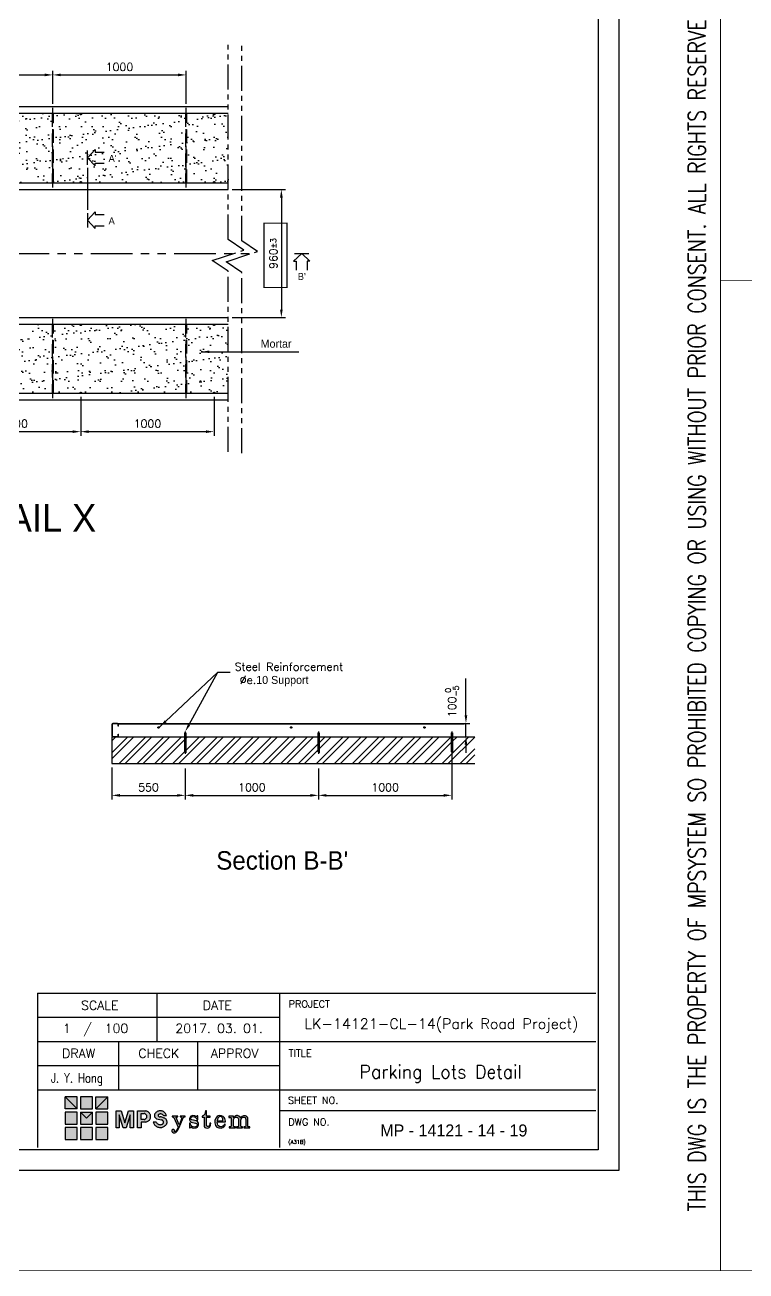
# Model space of a CAD drawing. Header units: millimetres. Extents: x -5 to 1510635, y -6 to 71285.
# Drawn here: x 1182364 to 1193184, y -6 to 18682 of the extents above; entities that cross this region are included whole.
import ezdxf
from ezdxf.enums import TextEntityAlignment as Align

# ---------------------------------------------------------------- set-up
doc = ezdxf.new("R2010")
doc.units = ezdxf.units.MM
doc.header["$LTSCALE"] = 1000
for name, pattern in [('CENTER', [2, 1.25, -0.25, 0.25, -0.25]), ('DASHEDX2', [1.5, 1, -0.5]), ('PHANTOM', [2.5, 1.25, -0.25, 0.25, -0.25, 0.25, -0.25]), ('PHANTOM2', [1.25, 0.625, -0.125, 0.125, -0.125, 0.125, -0.125])]:
    doc.linetypes.add(name, pattern=pattern)
for name, color, linetype in [('1', 1, 'CENTER'), ('2', 42, 'Continuous'), ('3', 3, 'Continuous'), ('4', 4, 'DASHEDX2'), ('EG', 7, 'Continuous'), ('MP-1', 1, 'CENTER'), ('MP-2', 42, 'Continuous'), ('MP-3', 3, 'Continuous'), ('MP-7', 7, 'Continuous'), ('MP-8', 8, 'Continuous'), ('STEELPIPE_D10_-0', 7, 'Continuous'), ('TEXT', 3, 'Continuous')]:
    doc.layers.add(name, color=color, linetype=linetype)
doc.styles.add('GHD', font='OUTLINE', dxfattribs={"bigfont": 'GHD'})
doc.styles.add('GHG1', font='simplex.shx', dxfattribs={"bigfont": 'whgtxt.shx'})
doc.styles.add('GHM1', font='Gem1.shx', dxfattribs={"bigfont": 'Ghm1.shx'})
doc.styles.add('ROMANS', font='ROMANS.shx')
doc.styles.add('울릉도L', font='')
doc.styles.get('울릉도L').set_extended_font_data('HYwulM')
doc.dimstyles.get("Standard").update_dxf_attribs({"dimtxt": 0.18, "dimasz": 0.18, "dimexe": 0.18, "dimexo": 0.0625, "dimgap": 0.09, "dimtad": 0, "dimtih": 1, "dimtoh": 1, "dimdec": 4, "dimzin": 0, "dimdsep": 46, "dimtxsty": 'Standard', "dimcen": 0.09, "dimadec": 0, "dimazin": 0, "dimtfac": 1, "dimtdec": 4, "dimtofl": 0, "dimtmove": 0, "dimatfit": 3, "dimfxl": 1, "dimtolj": 1, "dimtzin": 0, "dimarcsym": 0})

# ---------------------------------------------------------------- blocks, each defined once
blk = doc.blocks.new('MP LOGO')
h = blk.add_hatch(color=20)
h.paths.add_polyline_path([(9, 55), (0, 64), (0, 46), (18, 46)])
h.paths.add_polyline_path([(18, 41), (0, 41), (0, 23), (18, 23)])
h.paths.add_polyline_path([(32, 32), (23, 41), (23, 23), (41, 23), (41, 41)])
h.paths.add_polyline_path([(64, 23), (64, 41), (46, 41), (46, 23)])
h.paths.add_polyline_path([(64, 46), (64, 64), (55, 55), (46, 46)])
h.paths.add_polyline_path([(64, 18), (46, 18), (46, 0), (64, 0)])
h.paths.add_polyline_path([(0, 0), (18, 0), (18, 18), (0, 18)])
h = blk.add_hatch(color=131)
h.paths.add_polyline_path([(18, 64), (0, 64), (9, 55), (18, 46)])
h.paths.add_polyline_path([(41, 64), (23, 64), (23, 46), (41, 46)])
h.paths.add_polyline_path([(64, 64), (46, 64), (46, 46), (55, 55)])
h.paths.add_polyline_path([(41, 41), (23, 41), (32, 32)])
h.paths.add_polyline_path([(41, 18), (23, 18), (23, 0), (41, 0)])
at = {"color": 131}
for points in [[(9, 55), (18, 46), (18, 64), (0, 64)], [(23, 46), (41, 46), (41, 64), (23, 64)], [(55, 55), (46, 46), (46, 64), (64, 64)], [(23, 0), (41, 0), (41, 18), (23, 18)]]:
    blk.add_lwpolyline(points, close=True, dxfattribs=at)
at = {"color": 20}
for points in [[(9, 55), (18, 46), (0, 46), (0, 64)], [(55, 55), (46, 46), (64, 46), (64, 64)], [(0, 23), (18, 23), (18, 41), (0, 41)], [(32, 32), (23, 41), (23, 23), (41, 23), (41, 41)], [(46, 23), (64, 23), (64, 41), (46, 41)], [(0, 0), (18, 0), (18, 18), (0, 18)], [(46, 0), (64, 0), (64, 18), (46, 18)]]:
    blk.add_lwpolyline(points, close=True, dxfattribs=at)
at = {"color": 143}
blk.add_lwpolyline([(23, 41), (41, 41), (32, 32), (32, 32)], close=True, dxfattribs=at)
blk = doc.blocks.new('MP LOGO 02')
at = {"layer": 'MP-2'}
h = blk.add_hatch(color=256, dxfattribs=at)
h.paths.add_polyline_path([(8.38, 4.28), (7.62, 4.28), (7.62, 1.78), (8.09, 1.78), (8.09, 3.69), (8.69, 1.78), (9.16, 1.78), (9.76, 3.69), (9.76, 1.78), (10.23, 1.78), (10.23, 4.28), (9.47, 4.28), (8.92, 2.49)])
h.paths.add_polyline_path([(10.86, 1.78), (11.38, 1.78), (11.38, 2.62), (12, 2.62), (12.11, 2.63), (12.2, 2.65), (12.3, 2.68), (12.39, 2.73), (12.47, 2.78), (12.55, 2.85), (12.62, 2.92), (12.68, 3), (12.73, 3.09), (12.77, 3.18), (12.79, 3.28), (12.81, 3.38), (12.81, 3.48), (12.8, 3.58), (12.78, 3.68), (12.75, 3.77), (12.7, 3.86), (12.65, 3.95), (12.59, 4.02), (12.51, 4.09), (12.43, 4.15), (12.35, 4.2), (12.25, 4.24), (12.16, 4.27), (12.06, 4.28), (10.86, 4.28)])
h.paths.add_polyline_path([(11.38, 3.89), (11.85, 3.89), (11.92, 3.88), (11.99, 3.85), (12.05, 3.82), (12.1, 3.77), (12.15, 3.72), (12.19, 3.66), (12.22, 3.59), (12.23, 3.52), (12.24, 3.45), (12.23, 3.38), (12.22, 3.31), (12.19, 3.24), (12.15, 3.18), (12.1, 3.13), (12.05, 3.09), (11.99, 3.05), (11.92, 3.02), (11.85, 3.01), (11.38, 3.01)], flags=16)
h.paths.add_polyline_path([(14.02, 3.76), (14.1, 3.8), (14.18, 3.82), (14.26, 3.83), (14.34, 3.83), (14.42, 3.81), (14.5, 3.79), (14.57, 3.75), (14.64, 3.7), (14.7, 3.65), (14.75, 3.58), (15.19, 3.58), (15.16, 3.69), (15.11, 3.79), (15.06, 3.88), (14.99, 3.97), (14.91, 4.05), (14.83, 4.12), (14.74, 4.18), (14.64, 4.23), (14.53, 4.27), (14.42, 4.29), (14.31, 4.31), (14.2, 4.31), (14.09, 4.29), (13.99, 4.27), (13.88, 4.23), (13.78, 4.18), (13.69, 4.12), (13.6, 4.05), (13.53, 3.97), (13.48, 3.92), (13.44, 3.85), (13.41, 3.79), (13.39, 3.72), (13.37, 3.64), (13.37, 3.57), (13.39, 3.49), (13.41, 3.42), (13.44, 3.35), (13.48, 3.29), (13.52, 3.23), (13.58, 3.19), (13.64, 3.14), (13.71, 3.11), (14.46, 2.93), (14.55, 2.91), (14.65, 2.84), (14.72, 2.75), (14.75, 2.63), (14.74, 2.52), (14.7, 2.41), (14.62, 2.32), (14.54, 2.28), (14.46, 2.25), (14.37, 2.23), (14.29, 2.22), (14.2, 2.23), (14.11, 2.24), (14.03, 2.27), (13.95, 2.3), (13.88, 2.35), (13.81, 2.41), (13.75, 2.47), (13.7, 2.54), (13.66, 2.62), (13.19, 2.62), (13.23, 2.51), (13.28, 2.4), (13.34, 2.3), (13.41, 2.21), (13.49, 2.12), (13.58, 2.05), (13.68, 1.98), (13.78, 1.92), (13.89, 1.88), (14, 1.85), (14.12, 1.82), (14.24, 1.82), (14.35, 1.82), (14.47, 1.83), (14.58, 1.86), (14.69, 1.9), (14.8, 1.95), (14.9, 2.02), (14.99, 2.09), (15.08, 2.17), (15.15, 2.26), (15.22, 2.36), (15.25, 2.43), (15.27, 2.51), (15.28, 2.59), (15.27, 2.67), (15.26, 2.75), (15.24, 2.83), (15.21, 2.9), (15.17, 2.97), (15.12, 3.04), (15.06, 3.1), (15, 3.14), (14.93, 3.19), (14.85, 3.22), (14.74, 3.27), (14.62, 3.32), (14.5, 3.36), (14.38, 3.38), (14.26, 3.4), (14.18, 3.41), (14.1, 3.42), (14.03, 3.46), (13.95, 3.52), (13.92, 3.59), (13.92, 3.67), (13.97, 3.74)])
h.paths.add_polyline_path([(16.65, 3.29), (16.65, 3.36), (16.7, 3.4), (16.91, 3.4), (16.91, 3.52), (16.03, 3.52), (16.03, 3.4), (16.16, 3.38), (16.3, 3.3), (16.93, 1.85), (16.89, 1.71), (16.73, 1.44), (16.6, 1.28), (16.47, 1.2), (16.35, 1.21), (16.37, 1.41), (16.29, 1.51), (16.13, 1.51), (16.01, 1.42), (16, 1.21), (16.09, 1.09), (16.24, 1.03), (16.44, 1.03), (16.57, 1.08), (16.76, 1.23), (16.94, 1.49), (17.11, 1.82), (17.68, 3.25), (17.79, 3.36), (17.97, 3.4), (17.97, 3.52), (17.23, 3.52), (17.23, 3.4), (17.45, 3.37), (17.5, 3.31), (17.5, 3.25), (17.12, 2.26), (17.06, 2.32)])
h.paths.add_polyline_path([(18.99, 2.94), (18.89, 3.01), (18.85, 3.09), (18.85, 3.24), (18.89, 3.31), (19, 3.41), (19.08, 3.43), (19.38, 3.42), (19.5, 3.36), (19.62, 3.25), (19.78, 2.94), (19.88, 2.94), (19.88, 3.56), (19.78, 3.56), (19.67, 3.43), (19.44, 3.56), (19.1, 3.58), (18.85, 3.5), (18.72, 3.36), (18.64, 3.14), (18.64, 2.97), (18.68, 2.83), (18.73, 2.74), (18.89, 2.62), (19.56, 2.45), (19.67, 2.4), (19.78, 2.28), (19.78, 2.09), (19.71, 1.98), (19.56, 1.9), (19.44, 1.87), (19.21, 1.9), (19.03, 1.98), (18.9, 2.11), (18.81, 2.28), (18.76, 2.47), (18.62, 2.47), (18.62, 1.76), (18.76, 1.76), (18.84, 1.9), (19.1, 1.77), (19.25, 1.73), (19.62, 1.76), (19.82, 1.86), (19.96, 2.04), (20, 2.17), (20, 2.42), (19.95, 2.57), (19.82, 2.7), (19.7, 2.78)])
h.paths.add_polyline_path([(21.18, 3.36), (21.73, 3.36), (21.73, 3.52), (21.18, 3.52), (21.18, 4.28), (21.03, 4.28), (20.99, 4.03), (20.92, 3.79), (20.74, 3.58), (20.52, 3.52), (20.52, 3.36), (20.82, 3.36), (20.82, 2.06), (20.85, 1.96), (20.96, 1.83), (21.09, 1.76), (21.39, 1.73), (21.58, 1.81), (21.71, 1.92), (21.81, 2.13), (21.84, 2.47), (21.71, 2.47), (21.68, 2.21), (21.56, 2), (21.45, 1.95), (21.32, 1.95), (21.2, 2.03), (21.18, 2.09)])
h.paths.add_polyline_path([(24.02, 2.64), (24.02, 2.75), (23.92, 3.15), (23.84, 3.29), (23.71, 3.43), (23.43, 3.57), (23.15, 3.58), (22.95, 3.53), (22.81, 3.46), (22.57, 3.2), (22.44, 2.85), (22.43, 2.49), (22.47, 2.31), (22.55, 2.12), (22.76, 1.88), (23.06, 1.75), (23.41, 1.73), (23.63, 1.81), (23.8, 1.93), (23.92, 2.07), (24.02, 2.27), (23.89, 2.31), (23.77, 2.12), (23.63, 2), (23.53, 1.95), (23.43, 1.92), (23.17, 1.93), (23, 2.03), (22.91, 2.14), (22.84, 2.34), (22.81, 2.64)])
h.paths.add_polyline_path([(22.81, 2.79), (22.85, 3.07), (22.92, 3.25), (23.02, 3.37), (23.16, 3.43), (23.35, 3.43), (23.45, 3.4), (23.53, 3.32), (23.62, 3.12), (23.62, 2.8)], flags=16)
h.paths.add_polyline_path([(25.23, 2.86), (25.26, 3.01), (25.34, 3.2), (25.43, 3.29), (25.57, 3.36), (25.75, 3.36), (25.86, 3.31), (25.94, 3.22), (26, 3.06), (26, 1.98), (25.94, 1.92), (25.68, 1.92), (25.68, 1.78), (26.61, 1.78), (26.61, 1.92), (26.38, 1.92), (26.33, 2), (26.33, 2.89), (26.37, 3.06), (26.43, 3.19), (26.51, 3.27), (26.68, 3.36), (26.86, 3.36), (26.97, 3.3), (27.04, 3.17), (27.08, 3), (27.08, 2.01), (27.02, 1.92), (26.77, 1.92), (26.77, 1.78), (27.7, 1.78), (27.7, 1.92), (27.46, 1.92), (27.41, 1.98), (27.41, 3.06), (27.38, 3.24), (27.22, 3.47), (27.02, 3.57), (26.74, 3.57), (26.47, 3.43), (26.35, 3.3), (26.33, 3.25), (26.29, 3.22), (26.22, 3.36), (26.05, 3.52), (25.86, 3.58), (25.7, 3.58), (25.57, 3.55), (25.42, 3.46), (25.32, 3.37), (25.26, 3.26), (25.23, 3.26), (25.23, 3.52), (24.56, 3.48), (24.56, 3.32), (24.85, 3.32), (24.9, 3.25), (24.9, 2), (24.83, 1.92), (24.57, 1.92), (24.57, 1.78), (24.9, 1.78), (25.52, 1.78), (25.52, 1.92), (25.28, 1.92), (25.23, 2)])
for points in [[(8.09, 1.78), (7.62, 1.78), (7.62, 4.28), (8.38, 4.28), (8.92, 2.49), (9.47, 4.28), (10.23, 4.28), (10.23, 1.78), (9.76, 1.78), (9.76, 3.69), (9.16, 1.78), (8.69, 1.78), (8.09, 3.69), (8.09, 1.78)], [(21.03, 4.28), (20.99, 4.03), (20.92, 3.79), (20.74, 3.58), (20.52, 3.52), (20.52, 3.36), (20.82, 3.36), (20.82, 2.06), (20.85, 1.96), (20.96, 1.83), (21.09, 1.76), (21.39, 1.73), (21.58, 1.81), (21.71, 1.92), (21.81, 2.13), (21.84, 2.47), (21.71, 2.47), (21.68, 2.21), (21.56, 2), (21.45, 1.95), (21.32, 1.95), (21.2, 2.03), (21.18, 2.09), (21.18, 3.36), (21.73, 3.36), (21.73, 3.52), (21.18, 3.52), (21.18, 4.28), (21.03, 4.28)], [(16.03, 3.52), (16.03, 3.4), (16.16, 3.38), (16.3, 3.3), (16.93, 1.85), (16.89, 1.71), (16.73, 1.44), (16.6, 1.28), (16.47, 1.2), (16.35, 1.21), (16.37, 1.41), (16.29, 1.51), (16.13, 1.51), (16.01, 1.42), (16, 1.21), (16.09, 1.09), (16.24, 1.03), (16.44, 1.03), (16.57, 1.08), (16.76, 1.23), (16.94, 1.49), (17.11, 1.82), (17.68, 3.25), (17.79, 3.36), (17.97, 3.4), (17.97, 3.52), (17.23, 3.52), (17.23, 3.4), (17.45, 3.37), (17.5, 3.31), (17.5, 3.25), (17.12, 2.26), (17.06, 2.32), (16.65, 3.29), (16.65, 3.36), (16.7, 3.4), (16.91, 3.4), (16.91, 3.52), (16.03, 3.52)], [(19.1, 3.58), (18.85, 3.5), (18.72, 3.36), (18.64, 3.14), (18.64, 2.97), (18.68, 2.83), (18.73, 2.74), (18.89, 2.62), (19.56, 2.45), (19.67, 2.4), (19.78, 2.28), (19.78, 2.09), (19.71, 1.98), (19.56, 1.9), (19.44, 1.87), (19.21, 1.9), (19.03, 1.98), (18.9, 2.11), (18.81, 2.28), (18.76, 2.47), (18.62, 2.47), (18.62, 1.76), (18.76, 1.76), (18.84, 1.9), (19.1, 1.77), (19.25, 1.73), (19.62, 1.76), (19.82, 1.86), (19.96, 2.04), (20, 2.17), (20, 2.42), (19.95, 2.57), (19.82, 2.7), (19.7, 2.78), (18.99, 2.94), (18.89, 3.01), (18.85, 3.09), (18.85, 3.24), (18.89, 3.31), (19, 3.41), (19.08, 3.43), (19.38, 3.42), (19.5, 3.36), (19.62, 3.25), (19.78, 2.94), (19.88, 2.94), (19.88, 3.56), (19.78, 3.56), (19.69, 3.45), (19.65, 3.45), (19.44, 3.56), (19.1, 3.58)], [(23.15, 3.58), (22.95, 3.53), (22.81, 3.46), (22.57, 3.2), (22.44, 2.85), (22.43, 2.49), (22.47, 2.31), (22.55, 2.12), (22.76, 1.88), (23.06, 1.75), (23.41, 1.73), (23.63, 1.81), (23.8, 1.93), (23.92, 2.07), (24.02, 2.27), (23.89, 2.31), (23.77, 2.12), (23.63, 2), (23.53, 1.95), (23.43, 1.92), (23.17, 1.93), (23, 2.03), (22.91, 2.14), (22.84, 2.34), (22.81, 2.64), (24.02, 2.64), (24.02, 2.75), (23.92, 3.15), (23.84, 3.29), (23.71, 3.43), (23.43, 3.57), (23.15, 3.58)], [(23.16, 3.43), (23.02, 3.37), (22.92, 3.25), (22.85, 3.07), (22.81, 2.79), (23.62, 2.8), (23.62, 3.12), (23.53, 3.32), (23.45, 3.4), (23.35, 3.43), (23.16, 3.43)], [(25.7, 3.58), (25.57, 3.55), (25.42, 3.46), (25.32, 3.37), (25.26, 3.26), (25.23, 3.26), (25.23, 3.52), (24.56, 3.48), (24.56, 3.32), (24.85, 3.32), (24.9, 3.25), (24.9, 2), (24.83, 1.92), (24.57, 1.92), (24.57, 1.78), (24.9, 1.78), (25.52, 1.78), (25.52, 1.92), (25.28, 1.92), (25.23, 2), (25.23, 2.86), (25.26, 3.01), (25.34, 3.2), (25.43, 3.29), (25.57, 3.36), (25.75, 3.36), (25.86, 3.31), (25.94, 3.22), (26, 3.06), (26, 1.98), (25.94, 1.92), (25.68, 1.92), (25.68, 1.78), (26.61, 1.78), (26.61, 1.92), (26.38, 1.92), (26.33, 2), (26.33, 2.89), (26.37, 3.06), (26.43, 3.19), (26.51, 3.27), (26.68, 3.36), (26.86, 3.36), (26.97, 3.3), (27.04, 3.17), (27.08, 3), (27.08, 2.01), (27.02, 1.92), (26.77, 1.92), (26.77, 1.78), (27.7, 1.78), (27.7, 1.92), (27.46, 1.92), (27.41, 1.98), (27.41, 3.06), (27.38, 3.24), (27.22, 3.47), (27.02, 3.57), (26.74, 3.57), (26.47, 3.43), (26.35, 3.3), (26.33, 3.25), (26.29, 3.22), (26.22, 3.36), (26.05, 3.52), (25.86, 3.58), (25.7, 3.58)]]:
    blk.add_lwpolyline(points, close=True, dxfattribs=at)
for points in [[(12, 2.62), (11.38, 2.62), (11.38, 1.78), (10.86, 1.78), (10.86, 4.28), (12.06, 4.28)], [(11.85, 3.01), (11.38, 3.01), (11.38, 3.89), (11.85, 3.89)], [(11.85, 3.01), (11.92, 3.02), (11.99, 3.05), (12.05, 3.09), (12.1, 3.13), (12.15, 3.18), (12.19, 3.24), (12.22, 3.31), (12.23, 3.38), (12.24, 3.45), (12.23, 3.52), (12.22, 3.59), (12.19, 3.66), (12.15, 3.72), (12.1, 3.77), (12.05, 3.82), (11.99, 3.85), (11.92, 3.88), (11.85, 3.89)], [(12, 2.62), (12.11, 2.63), (12.2, 2.65), (12.3, 2.68), (12.39, 2.73), (12.47, 2.78), (12.55, 2.85), (12.62, 2.92), (12.68, 3), (12.73, 3.09), (12.77, 3.18), (12.79, 3.28), (12.81, 3.38), (12.81, 3.48), (12.8, 3.58), (12.78, 3.68), (12.75, 3.77), (12.7, 3.86), (12.65, 3.95), (12.59, 4.02), (12.51, 4.09), (12.43, 4.15), (12.35, 4.2), (12.25, 4.24), (12.16, 4.27), (12.06, 4.28)], [(14.75, 3.58), (15.19, 3.58), (15.16, 3.69), (15.11, 3.79), (15.06, 3.88), (14.99, 3.97), (14.91, 4.05), (14.83, 4.12), (14.74, 4.18), (14.64, 4.23), (14.53, 4.27), (14.42, 4.29), (14.31, 4.31), (14.2, 4.31), (14.09, 4.29), (13.99, 4.27), (13.88, 4.23), (13.78, 4.18), (13.69, 4.12), (13.6, 4.05), (13.53, 3.97), (13.48, 3.92), (13.44, 3.85), (13.41, 3.79), (13.39, 3.72), (13.37, 3.64), (13.37, 3.57), (13.39, 3.49), (13.41, 3.42), (13.44, 3.35), (13.48, 3.29), (13.52, 3.23), (13.58, 3.19), (13.64, 3.14), (13.71, 3.11), (14.46, 2.93)], [(14.02, 3.76), (13.99, 3.75), (13.96, 3.72), (13.93, 3.69), (13.92, 3.65), (13.92, 3.61), (13.93, 3.57), (13.94, 3.53), (13.97, 3.5)], [(14.75, 3.58), (14.7, 3.65), (14.64, 3.7), (14.57, 3.75), (14.5, 3.79), (14.42, 3.81), (14.34, 3.83), (14.26, 3.83), (14.18, 3.82), (14.1, 3.8), (14.02, 3.76)], [(13.66, 2.62), (13.19, 2.62), (13.23, 2.51), (13.28, 2.4), (13.34, 2.3), (13.41, 2.21), (13.49, 2.12), (13.58, 2.05), (13.68, 1.98), (13.78, 1.92), (13.89, 1.88), (14, 1.85), (14.12, 1.82), (14.24, 1.82), (14.35, 1.82), (14.47, 1.83), (14.58, 1.86), (14.69, 1.9), (14.8, 1.95), (14.9, 2.02), (14.99, 2.09), (15.08, 2.17), (15.15, 2.26), (15.22, 2.36), (15.25, 2.43), (15.27, 2.51), (15.28, 2.59), (15.27, 2.67), (15.26, 2.75), (15.24, 2.83), (15.21, 2.9), (15.17, 2.97), (15.12, 3.04), (15.06, 3.1), (15, 3.14), (14.93, 3.19), (14.85, 3.22), (14.74, 3.27), (14.62, 3.32), (14.5, 3.36), (14.38, 3.38), (14.26, 3.4)], [(13.66, 2.62), (13.7, 2.54), (13.75, 2.47), (13.81, 2.41), (13.88, 2.35), (13.95, 2.3), (14.03, 2.27), (14.11, 2.24), (14.2, 2.23), (14.29, 2.22), (14.37, 2.23), (14.46, 2.25), (14.54, 2.28)], [(13.97, 3.5), (14.03, 3.46), (14.1, 3.42), (14.18, 3.41), (14.26, 3.4)], [(14.54, 2.28), (14.59, 2.31), (14.64, 2.34), (14.68, 2.39), (14.71, 2.44), (14.73, 2.49), (14.75, 2.55), (14.75, 2.61), (14.74, 2.66), (14.73, 2.72), (14.7, 2.77), (14.66, 2.82), (14.62, 2.86), (14.57, 2.89), (14.52, 2.92), (14.46, 2.93)]]:
    blk.add_lwpolyline(points, dxfattribs=at)
at = {"color": 40, "xscale": 0.1000000000000227, "yscale": 0.1000000000000227, "zscale": 0.1000000000000227}
blk.add_blockref('MP LOGO', (0, 0), dxfattribs=at)
blk = doc.blocks.new('*D148')
at = {"layer": '2', "color": 1, "lineweight": -2, "transparency": 16777216}
for p, q in [((1186769, 7533), (1186769, 7068)), ((1184769, 7473), (1184769, 7068)), ((1184889, 7128), (1186649, 7128))]:
    blk.add_line(p, q, dxfattribs=at)
at = {"layer": '2', "color": 1, "transparency": 16777216}
for points in [[(1184889, 7148), (1184889, 7108), (1184769, 7128)], [(1186649, 7148), (1186649, 7108), (1186769, 7128)]]:
    blk.add_solid(points, dxfattribs=at)
at = {"layer": 'DEFPOINTS', "color": 0, "transparency": 16777216}
for p in [(1184769, 7533), (1186769, 7593), (1186769, 7128)]:
    blk.add_point(p, dxfattribs=at)
at = {"layer": '2', "color": 7, "transparency": 16777216, "insert": (1185769, 7248), "char_height": 120, "attachment_point": 5, "style": 'ROMANS'}
blk.add_mtext('\\A1;1000', dxfattribs=at)
blk = doc.blocks.new('*D149')
at = {"layer": '2', "color": 1, "lineweight": -2, "transparency": 16777216}
for p, q in [((1183669, 7547), (1183669, 7068)), ((1184769, 7533), (1184769, 7068)), ((1183789, 7128), (1184649, 7128))]:
    blk.add_line(p, q, dxfattribs=at)
at = {"layer": '2', "color": 1, "transparency": 16777216}
for points in [[(1183789, 7148), (1183789, 7108), (1183669, 7128)], [(1184649, 7148), (1184649, 7108), (1184769, 7128)]]:
    blk.add_solid(points, dxfattribs=at)
at = {"layer": 'DEFPOINTS', "color": 0, "transparency": 16777216}
for p in [(1183669, 7607), (1184769, 7593), (1184769, 7128)]:
    blk.add_point(p, dxfattribs=at)
at = {"layer": '2', "color": 7, "transparency": 16777216, "insert": (1184219, 7248), "char_height": 120, "attachment_point": 5, "style": 'ROMANS'}
blk.add_mtext('\\A1;550', dxfattribs=at)
blk = doc.blocks.new('*D150')
at = {"layer": '2', "color": 1, "lineweight": -2, "transparency": 16777216}
for p, q in [((1188981, 8327), (1188981, 8447)), ((1188927, 8207), (1189041, 8207)), ((1188981, 8007), (1188981, 8207)), ((1188927, 8007), (1189041, 8007)), ((1188981, 7887), (1188981, 7767))]:
    blk.add_line(p, q, dxfattribs=at)
at = {"layer": '2', "color": 1, "transparency": 16777216}
for points in [[(1188961, 8327), (1189001, 8327), (1188981, 8207)], [(1188961, 7887), (1189001, 7887), (1188981, 8007)]]:
    blk.add_solid(points, dxfattribs=at)
at = {"layer": 'DEFPOINTS', "color": 0, "transparency": 16777216}
for p in [(1188867, 8207), (1188981, 8207), (1188867, 8007)]:
    blk.add_point(p, dxfattribs=at)
at = {"layer": '2', "color": 7, "transparency": 16777216, "insert": (1188772, 8538), "char_height": 120, "attachment_point": 5, "rotation": 90, "style": 'ROMANS'}
blk.add_mtext('\\A1;100{\\H84.000000;\\S 0^ -5;}', dxfattribs=at)
blk = doc.blocks.new('*D151')
at = {"layer": '2', "color": 1, "lineweight": -2, "transparency": 16777216}
for p, q in [((1188769, 7878), (1188769, 7068)), ((1186769, 7533), (1186769, 7068)), ((1186889, 7128), (1188649, 7128))]:
    blk.add_line(p, q, dxfattribs=at)
at = {"layer": '2', "color": 1, "transparency": 16777216}
for points in [[(1186889, 7148), (1186889, 7108), (1186769, 7128)], [(1188649, 7148), (1188649, 7108), (1188769, 7128)]]:
    blk.add_solid(points, dxfattribs=at)
at = {"layer": 'DEFPOINTS', "color": 0, "transparency": 16777216}
for p in [(1188769, 7938), (1186769, 7593), (1188769, 7128)]:
    blk.add_point(p, dxfattribs=at)
at = {"layer": '2', "color": 7, "transparency": 16777216, "insert": (1187769, 7248), "char_height": 120, "attachment_point": 5, "style": 'ROMANS'}
blk.add_mtext('\\A1;1000', dxfattribs=at)
blk = doc.blocks.new('64654132')
at = {"layer": '1'}
blk.add_line((36681, 19299), (36681, 19199), dxfattribs=at)
blk.add_line((36681, 19299), (36681, 19199), dxfattribs=at)
at = {"layer": '4'}
for p, q in [((36671, 19327), (36671, 19047)), ((36671, 19327), (36691, 19327)), ((36691, 19327), (36691, 19027)), ((36671, 19047), (36691, 19027))]:
    blk.add_line(p, q, dxfattribs=at)
at = {"layer": 'MP-1', "ltscale": 0.5}
blk.add_line((36681, 19345), (36681, 19009), dxfattribs=at)
blk = doc.blocks.new('6461321')
at = {"layer": '3'}
for p, q in [((35581, 30055), (35581, 29887)), ((35586, 30055), (35586, 29887)), ((35665, 30071), (35597, 30071)), ((35665, 30066), (35597, 30066)), ((35677, 30031), (35677, 30055)), ((35681, 30031), (35677, 30031)), ((35677, 29911), (35681, 29911)), ((35677, 29887), (35677, 29911)), ((35681, 30031), (35681, 30055)), ((35681, 29887), (35681, 29911)), ((35597, 29876), (35665, 29876)), ((35597, 29871), (35665, 29871))]:
    blk.add_line(p, q, dxfattribs=at)
for centre, radius, start, end in [((35597, 30055), 16, 90, 180), ((35597, 30055), 11.4, 90, 180), ((35665, 30055), 16, 0, 90), ((35665, 30055), 11.4, 0, 90), ((35597, 29887), 16, 180, 270), ((35597, 29887), 11.4, 180, 270), ((35665, 29887), 16, 270, 0), ((35665, 29887), 11.4, 270, 0)]:
    blk.add_arc(centre, radius, start, end, dxfattribs=at)
blk = doc.blocks.new('*D161')
at = {"layer": '2', "color": 1, "lineweight": -2, "transparency": 16777216}
for p, q in [((1180783, 17496), (1180783, 17992)), ((1182783, 17496), (1182783, 17992)), ((1180903, 17932), (1182663, 17932))]:
    blk.add_line(p, q, dxfattribs=at)
at = {"layer": '2', "color": 1, "transparency": 16777216}
for points in [[(1180903, 17952), (1180903, 17912), (1180783, 17932)], [(1182663, 17952), (1182663, 17912), (1182783, 17932)]]:
    blk.add_solid(points, dxfattribs=at)
at = {"layer": 'DEFPOINTS', "color": 0, "transparency": 16777216}
for p in [(1182783, 17932), (1180783, 17436), (1182783, 17436)]:
    blk.add_point(p, dxfattribs=at)
at = {"layer": '2', "color": 7, "transparency": 16777216, "insert": (1181783, 18052), "char_height": 120, "attachment_point": 5, "style": 'ROMANS'}
blk.add_mtext('\\A1;1000', dxfattribs=at)
blk = doc.blocks.new('*D162')
at = {"layer": '2', "color": 1, "lineweight": -2, "transparency": 16777216}
for p, q in [((1182783, 17496), (1182783, 17992)), ((1184783, 17496), (1184783, 17992)), ((1182903, 17932), (1184663, 17932))]:
    blk.add_line(p, q, dxfattribs=at)
at = {"layer": '2', "color": 1, "transparency": 16777216}
for points in [[(1182903, 17952), (1182903, 17912), (1182783, 17932)], [(1184663, 17952), (1184663, 17912), (1184783, 17932)]]:
    blk.add_solid(points, dxfattribs=at)
at = {"layer": 'DEFPOINTS', "color": 0, "transparency": 16777216}
for p in [(1184783, 17932), (1182783, 17436), (1184783, 17436)]:
    blk.add_point(p, dxfattribs=at)
at = {"layer": '2', "color": 7, "transparency": 16777216, "insert": (1183783, 18052), "char_height": 120, "attachment_point": 5, "style": 'ROMANS'}
blk.add_mtext('\\A1;1000', dxfattribs=at)
blk = doc.blocks.new('*D165')
at = {"layer": '2', "color": 1, "lineweight": -2, "transparency": 16777216}
for p, q in [((1181203, 13103), (1181203, 12522)), ((1183203, 13103), (1183203, 12522)), ((1181323, 12582), (1183083, 12582))]:
    blk.add_line(p, q, dxfattribs=at)
at = {"layer": '2', "color": 1, "transparency": 16777216}
for points in [[(1181323, 12602), (1181323, 12562), (1181203, 12582)], [(1183083, 12602), (1183083, 12562), (1183203, 12582)]]:
    blk.add_solid(points, dxfattribs=at)
at = {"layer": 'DEFPOINTS', "color": 0, "transparency": 16777216}
for p in [(1181203, 13163), (1183203, 13163), (1183203, 12582)]:
    blk.add_point(p, dxfattribs=at)
at = {"layer": '2', "color": 7, "transparency": 16777216, "insert": (1182203, 12702), "char_height": 120, "attachment_point": 5, "style": 'ROMANS'}
blk.add_mtext('\\A1;1000', dxfattribs=at)
blk = doc.blocks.new('*D166')
at = {"layer": '2', "color": 1, "lineweight": -2, "transparency": 16777216}
for p, q in [((1183203, 13103), (1183203, 12522)), ((1185203, 13103), (1185203, 12522)), ((1183323, 12582), (1185083, 12582))]:
    blk.add_line(p, q, dxfattribs=at)
at = {"layer": '2', "color": 1, "transparency": 16777216}
for points in [[(1183323, 12602), (1183323, 12562), (1183203, 12582)], [(1185083, 12602), (1185083, 12562), (1185203, 12582)]]:
    blk.add_solid(points, dxfattribs=at)
at = {"layer": 'DEFPOINTS', "color": 0, "transparency": 16777216}
for p in [(1183203, 13163), (1185203, 13163), (1185203, 12582)]:
    blk.add_point(p, dxfattribs=at)
at = {"layer": '2', "color": 7, "transparency": 16777216, "insert": (1184203, 12702), "char_height": 120, "attachment_point": 5, "style": 'ROMANS'}
blk.add_mtext('\\A1;1000', dxfattribs=at)
blk = doc.blocks.new('*D167')
at = {"layer": '2', "color": 1, "lineweight": -2, "transparency": 16777216}
for p, q in [((1185472, 16213), (1186272, 16213)), ((1186212, 16093), (1186212, 14413)), ((1185472, 14293), (1186272, 14293))]:
    blk.add_line(p, q, dxfattribs=at)
at = {"layer": '2', "color": 1, "transparency": 16777216}
for points in [[(1186192, 16093), (1186232, 16093), (1186212, 16213)], [(1186192, 14413), (1186232, 14413), (1186212, 14293)]]:
    blk.add_solid(points, dxfattribs=at)
at = {"layer": 'DEFPOINTS', "color": 0, "transparency": 16777216}
for p in [(1185412, 16213), (1185412, 14293), (1186212, 14293)]:
    blk.add_point(p, dxfattribs=at)
at = {"layer": '2', "color": 7, "transparency": 16777216, "insert": (1186092, 15253), "char_height": 120, "attachment_point": 5, "rotation": 90, "style": 'ROMANS'}
blk.add_mtext('\\A1;960{\\H84.000000;±3}', dxfattribs=at)

msp = doc.modelspace()

# ---------------------------------------------------------------- hatches: boundary and pattern name
at = {"layer": '3'}
h = msp.add_hatch(dxfattribs=at)
h.set_pattern_fill('ANSI32', color=1, scale=20, style=0)
h.set_pattern_definition([(45, (1146545.85, -10766.22), (-134.70384, 134.70384), []), (45, (1146635.66, -10766.22), (-134.70384, 134.70384), [])])
h.paths.add_polyline_path([(1188758.869, 8006.606), (1186778.869, 8006.606), (1186778.869, 7766.606), (1186758.869, 7786.606), (1186758.869, 8006.606), (1184778.869, 8006.606), (1184778.869, 7766.606), (1184758.869, 7786.606), (1184758.869, 8006.606), (1183668.869, 8006.606), (1183668.869, 7906.606), (1183672.869, 7906.606, 0.414213562), (1183676.869, 7910.606), (1183676.869, 7992.949), (1183677.142, 7992.676, 0.065543463), (1183676.869, 7990.606), (1183676.869, 7906.606), (1183668.869, 7906.606), (1183668.869, 7606.606), (1189112.595, 7606.606), (1189112.595, 8006.606), (1188778.869, 8006.606), (1188778.869, 7766.606), (1188758.869, 7786.606)])
at = {"layer": 'MP-1'}
h = msp.add_hatch(dxfattribs=at)
h.set_pattern_fill('AR-SAND', color=256, scale=5, style=0)
h.set_pattern_definition([(37.5, (1126758.38, -11108.1), (-8.00016, 244.7066), [0, -193.04, 0, -215.9, 0, -206.375]), (7.5, (1126758.38, -11108.1), (224.7616, 358.4126), [0, -104.14, 0, -173.99, 0, -66.675]), (327.5, (1126602.17, -11108.1), (395.4962, 0.7186), [0, -63.5, 0, -228.6, 0, -298.45]), (317.5, (1126602.17, -11108.1), (381.7782, 111.4647), [0, -31.75, 0, -149.86, 0, -171.45])])
h.paths.add_polyline_path([(1185411.693, 17359.472), (1185202.972, 17359.472, -0.414213562), (1185212.972, 17349.472, -1), (1185192.972, 17349.472, -0.414213562), (1185202.972, 17359.472), (1183202.972, 17359.472, -0.414213562), (1183212.972, 17349.472, -1), (1183192.972, 17349.472, -0.414213562), (1183202.972, 17359.472), (1181202.972, 17359.472, -0.414213562), (1181212.972, 17349.472, -1), (1181192.972, 17349.472, -0.414213562), (1181202.972, 17359.472), (1180202.972, 17359.472, -0.414213562), (1180212.972, 17349.472, -1), (1180192.972, 17349.472), (1180192.972, 16429.472, -1), (1180212.972, 16429.472, -1), (1180192.972, 16429.472), (1180192.972, 16369.472), (1180184.334, 16360.834), (1180597.959, 16319.472), (1181202.972, 16319.472, -0.414213562), (1181192.972, 16329.472, -1), (1181212.972, 16329.472, -0.414213562), (1181202.972, 16319.472), (1183202.972, 16319.472, -0.414213562), (1183192.972, 16329.472, -1), (1183212.972, 16329.472, -0.414213562), (1183202.972, 16319.472), (1185202.972, 16319.472, -0.414213562), (1185192.972, 16329.472, -1), (1185212.972, 16329.472, -0.414213562), (1185202.972, 16319.472), (1185411.693, 16319.472)])
h.paths.add_polyline_path([(1185411.693, 14199.472), (1185202.972, 14199.472, -0.414213562), (1185212.972, 14189.472, -1), (1185192.972, 14189.472, -0.414213562), (1185202.972, 14199.472), (1183202.972, 14199.472, -0.414213562), (1183212.972, 14189.472, -1), (1183192.972, 14189.472, -0.414213562), (1183202.972, 14199.472), (1181202.972, 14199.472, -0.414213562), (1181212.972, 14189.472, -1), (1181192.972, 14189.472, -0.414213562), (1181202.972, 14199.472), (1180597.959, 14199.472), (1180184.334, 14158.109), (1180192.972, 14149.472), (1180192.972, 14089.472, -1), (1180212.972, 14089.472, -1), (1180192.972, 14089.472), (1180192.972, 13169.472, -1), (1180212.972, 13169.472, -0.414213562), (1180202.972, 13159.472), (1181202.972, 13159.472, -0.414213562), (1181192.972, 13169.472, -1), (1181212.972, 13169.472, -0.414213562), (1181202.972, 13159.472), (1183202.972, 13159.472, -0.414213562), (1183192.972, 13169.472, -1), (1183212.972, 13169.472, -0.414213562), (1183202.972, 13159.472), (1185202.972, 13159.472, -0.414213562), (1185192.972, 13169.472, -1), (1185212.972, 13169.472, -0.414213562), (1185202.972, 13159.472), (1185411.693, 13159.472)])

# ---------------------------------------------------------------- linework, layer by layer
at = {"layer": '1'}
for p, q in [((1183304.818, 16536.616), (1183304.818, 15906.768)), ((1186768.869, 8038.094), (1186768.869, 7938.094)), ((1186768.869, 8038.094), (1186768.869, 7938.094)), ((1188768.869, 8038.094), (1188768.869, 7938.094)), ((1188768.869, 8038.094), (1188768.869, 7938.094))]:
    msp.add_line(p, q, dxfattribs=at)
at = {"layer": '2'}
for p, q in [((1185411.693, 17452.734), (1180092.972, 17452.734)), ((1185411.693, 17452.734), (1180092.972, 17452.734)), ((1185411.693, 17352.734), (1180192.972, 17352.734)), ((1183304.819, 16689.915), (1183417.186, 16813.487)), ((1183304.819, 16689.915), (1183417.186, 16566.344)), ((1183417.186, 16813.487), (1183417.186, 16772.625)), ((1183417.186, 16772.625), (1183554.065, 16772.625)), ((1183417.186, 16607.206), (1183554.065, 16607.206)), ((1183417.186, 16566.344), (1183417.186, 16607.206)), ((1180592.972, 16312.734), (1185411.693, 16312.734)), ((1180592.972, 16212.734), (1185411.693, 16212.734)), ((1183304.82, 15753.468), (1183417.187, 15877.039)), ((1183304.82, 15753.468), (1183417.187, 15629.897)), ((1183417.187, 15877.039), (1183417.187, 15836.177)), ((1183417.187, 15836.177), (1183554.066, 15836.177)), ((1183417.187, 15670.758), (1183554.066, 15670.758)), ((1183417.187, 15629.897), (1183417.187, 15670.758)), ((1186517.58, 15252.733), (1186394.009, 15140.366)), ((1186394.009, 15140.366), (1186434.87, 15140.366)), ((1186434.87, 15140.366), (1186434.87, 15003.487)), ((1186517.58, 15252.733), (1186641.151, 15140.366)), ((1186641.151, 15140.366), (1186600.289, 15140.366)), ((1186600.289, 15140.366), (1186600.289, 15003.487)), ((1180592.972, 14292.734), (1185411.693, 14292.734)), ((1180592.972, 14192.734), (1185411.693, 14192.734)), ((1185411.693, 13152.734), (1180192.972, 13152.734)), ((1185411.693, 13052.734), (1180092.972, 13052.734)), ((1183752.869, 8206.606), (1188956.684, 8206.606)), ((1183764.096, 8202.006), (1188956.684, 8202.006))]:
    msp.add_line(p, q, dxfattribs=at)
at = {"layer": '2', "color": 1}
msp.add_lwpolyline([(1184828.241, 8189.272), (1185261.013, 8973.003), (1185261.013, 8973.003), (1185436.387, 8973.003)], dxfattribs=at)
msp.add_solid([(1184845.621, 8179.377), (1184768.869, 8084.989), (1184810.86, 8199.168)], dxfattribs=at)
at = {"layer": '3'}
for p, q in [((1183304.818, 16582.606), (1183304.818, 16797.224)), ((1183304.818, 15860.778), (1183304.818, 15646.16)), ((1186410.27, 15252.734), (1186624.888, 15252.734))]:
    msp.add_line(p, q, dxfattribs=at)
at = {"layer": '4', "ltscale": 0.2}
for p, q in [((1182772.972, 17352.734), (1182772.972, 16312.734)), ((1182792.972, 16312.734), (1182792.972, 17352.734)), ((1184772.972, 17352.734), (1184772.972, 16312.734)), ((1184792.972, 16312.734), (1184792.972, 17352.734)), ((1182772.972, 14192.734), (1182772.972, 13152.734)), ((1182792.972, 13152.734), (1182792.972, 14192.734)), ((1184772.972, 14192.734), (1184772.972, 13152.734)), ((1184792.972, 13152.734), (1184792.972, 14192.734))]:
    msp.add_line(p, q, dxfattribs=at)
at = {"layer": '4'}
for p, q in [((1184758.869, 8066.606), (1184778.869, 8066.606)), ((1186758.869, 8066.606), (1186778.869, 8066.606)), ((1186758.869, 8066.606), (1186758.869, 7786.606)), ((1186778.869, 8066.606), (1186778.869, 7766.606)), ((1188758.869, 8066.606), (1188778.869, 8066.606)), ((1188758.869, 8066.606), (1188758.869, 7786.606)), ((1188778.869, 8066.606), (1188778.869, 7766.606)), ((1184778.869, 7766.606), (1184758.869, 7786.606)), ((1186778.869, 7766.606), (1186758.869, 7786.606)), ((1188778.869, 7766.606), (1188758.869, 7786.606))]:
    msp.add_line(p, q, dxfattribs=at)
for centre in [(1183202.972, 17342.734), (1185202.972, 17342.734), (1183202.972, 16322.734), (1185202.972, 16322.734), (1183202.972, 14182.734), (1185202.972, 14182.734), (1183202.972, 13162.734), (1185202.972, 13162.734), (1184368.869, 8146.606), (1186358.869, 8146.606), (1188358.869, 8146.606)]:
    msp.add_circle(centre, 10, dxfattribs=at)
at = {"layer": 'EG', "color": 6, "linetype": 'PHANTOM', "ltscale": 0.3}
for points in [[(1185411.693, 12279.783), (1185411.693, 14989.722), (1185175.443, 15147.222), (1185647.943, 15304.722), (1185411.693, 15462.222), (1185411.693, 18384.499)], [(1185618.706, 12261.183), (1185618.706, 14971.123), (1185382.456, 15128.623), (1185854.956, 15286.123), (1185618.706, 15443.623), (1185618.706, 18365.899)]]:
    msp.add_lwpolyline(points, dxfattribs=at)
at = {"layer": 'MP-1', "ltscale": 0.5}
for p, q in [((1182782.972, 16243.813), (1182782.972, 17436.483)), ((1184782.972, 16243.813), (1184782.972, 17436.483)), ((1182782.972, 13083.813), (1182782.972, 14276.483)), ((1184782.972, 13083.813), (1184782.972, 14276.483)), ((1186768.869, 8084.989), (1186768.869, 7748.45)), ((1188768.869, 8084.989), (1188768.869, 7748.45))]:
    msp.add_line(p, q, dxfattribs=at)
at = {"layer": 'MP-1', "linetype": 'PHANTOM2'}
msp.add_line((1179604.079, 15252.734), (1185806.078, 15252.734), dxfattribs=at)
at = {"layer": 'MP-1', "linetype": 'ByBlock'}
msp.add_line((1188981.442, 8446.606), (1188981.442, 8879.711), dxfattribs=at)
at = {"layer": 'MP-2'}
for p, q in [((1182553.108, 4163.274), (1182553.108, 1846.465)), ((1182553.108, 4163.274), (1190928.535, 4163.274)), ((1184346.063, 4163.274), (1184346.063, 3438.296)), ((1186185.064, 4163.274), (1186185.064, 1846.465)), ((1182553.108, 3800.785), (1186185.064, 3800.785)), ((1182553.108, 3438.296), (1190928.535, 3438.296)), ((1183769.199, 3438.296), (1183769.199, 2713.319)), ((1184954.108, 3438.296), (1184954.108, 2713.319)), ((1182553.108, 3075.808), (1186185.064, 3075.808)), ((1182553.108, 2713.319), (1190928.535, 2713.319)), ((1186185.064, 2402.47), (1190928.535, 2402.47))]:
    msp.add_line(p, q, dxfattribs=at)
for points, const_width in [([(1150800, 0), (1150800, 29700), (1192800, 29700), (1192800, 0)], 11.111), ([(1192800, 0), (1192800, 14850), (1213800, 14850), (1213800, 0)], 12)]:
    msp.add_lwpolyline(points, close=True, dxfattribs=dict(at, const_width=const_width))
at = {"layer": 'MP-7'}
for points in [[(1152325, 28200), (1191275, 28200), (1191275, 1500), (1152325, 1500)], [(1190963.182, 1811.818), (1152636.818, 1811.818), (1152636.818, 27888.182), (1190963.182, 27888.182)]]:
    msp.add_lwpolyline(points, close=True, dxfattribs=at)
at = {"layer": 'MP-8'}
for p, q in [((1183668.869, 8006.606), (1189112.595, 8006.606)), ((1183668.869, 8006.606), (1183668.869, 7606.606)), ((1183668.869, 7606.606), (1189112.595, 7606.606))]:
    msp.add_line(p, q, dxfattribs=at)
at = {"layer": 'MP-8', "color": 1, "linetype": 'ByBlock', "const_width": 17.64}
msp.add_lwpolyline([(1185950.354, 15708.771), (1186295.463, 15708.771), (1186295.463, 14743.777), (1185950.354, 14743.777)], close=True, dxfattribs=at)

# ---------------------------------------------------------------- block references
at = {"layer": 'MP-3', "xscale": 100, "yscale": 100, "zscale": 100}
msp.add_blockref('MP LOGO 02', (1182969.395, 1966.608), dxfattribs=at)
at = {"layer": 'STEELPIPE_D10_-0'}
for name, p in [('6461321', (1148087.535, -21864.343)), ('64654132', (1148087.535, -11260.439))]:
    msp.add_blockref(name, p, dxfattribs=at)

# ---------------------------------------------------------------- texts
at = {"layer": '2', "color": 7, "char_height": 120, "attachment_point": 7, "style": 'ROMANS'}
for s, insert in [('{\\f??|b0|i0|c129|p49;Mortar}', (1185900.931, 13839.531)), ('\\PSteel Reinforcement', (1185510.874, 8997.844)), (' %%Ce.{\\f??|b0|i0|c0|p49;10\\f??|b0|i0|c129|p49; Support}', (1185505.551, 8762.711))]:
    msp.add_mtext(s, dxfattribs=dict(at, insert=insert))
at = {"layer": '3', "style": 'GHD'}
for s, p in [("A'", (1183620.382, 16628.136)), ('A', (1183620.385, 15691.688))]:
    msp.add_text(s, height=102.9, dxfattribs=at).set_placement(p)
msp.add_text("B'", height=102.9, dxfattribs=at).set_placement((1186518.532, 14857.352), align=Align.CENTER)
at = {"layer": 'MP-2'}
for s, height, style, p in [('LK-14121-CL-14(Park Road Project)', 156.44444, 'GHG1', (1188612.778, 3624.34)), ('1  /  100', 137.8788, 'ROMANS', (1183424.604, 3564.345)), ('2017. 03. 01.', 137.87879, 'ROMANS', (1185277.121, 3564.345)), ('MP - 14121 - 14 - 19', 180, 'GHM1', (1188798.875, 2013.052))]:
    msp.add_text(s, height=height, rotation=0.0000004, dxfattribs=dict(at, style=style)).set_placement(p, align=Align.CENTER)
at = {"layer": 'MP-2', "style": 'GHG1', "width": 0.95}
msp.add_text('Parking Lots Detail', height=200, rotation=0.0000004, dxfattribs=at).set_placement((1189818.411, 2883.242), align=Align.RIGHT)
at = {"layer": 'MP-2', "style": 'ROMANS', "width": 0.8}
msp.add_text('J. Y. Hong', height=137.8788, rotation=0.0000004, dxfattribs=at).set_placement((1183144.629, 2822.153), align=Align.CENTER)
at = {"layer": 'MP-2', "style": 'ROMANS'}
msp.add_text('(A31B)', height=56.5657, rotation=0.0000004, dxfattribs=at).set_placement((1186315.951, 1902.885))
at = {"layer": 'MP-3', "style": 'ROMANS'}
for s, p in [('SCALE', (1183487.297, 3909.987)), ('DATE', (1185250.883, 3909.987)), ('DRAW', (1183170.274, 3190.154)), ('CHECK', (1184373.876, 3190.154)), ('APPROV', (1185510.688, 3190.154))]:
    msp.add_text(s, height=137.8788, rotation=0.0000004, dxfattribs=at).set_placement(p, align=Align.CENTER)
for s, p in [('PROJECT', (1186321.143, 3946.403)), ('TITLE', (1186321.143, 3208.327)), ('SHEET NO.', (1186310.535, 2502.174)), ('DWG NO.', (1186315.951, 2178.355))]:
    msp.add_text(s, height=106.0606, rotation=0.0000004, dxfattribs=at).set_placement(p)
at = {"layer": 'MP-8', "style": 'ROMANS', "width": 0.8}
msp.add_text('THIS DWG IS THE PROPERTY OF MPSYSTEM SO PROHIBITED COPYING OR USING WITHOUT PRIOR CONSENT. ALL RIGHTS RESERVED. IF IN DOUBT, ASK TO DESIGN DEPT.', height=259.2, rotation=90, dxfattribs=at).set_placement((1192575.201, 886.298))
at = {"layer": 'TEXT', "color": 0, "style": '울릉도L'}
msp.add_text('DETAIL X', height=414.8928, dxfattribs=at).set_placement((1182228.163, 11288.229), align=Align.MIDDLE)
msp.add_text("Section B-B'", height=276.5952, dxfattribs=at).set_placement((1185235.234, 6014.02))

# ---------------------------------------------------------------- dimensions: what is measured, and where the dimension line sits
at = {"layer": '2'}
for base, p1, p2, override, picture, middle in [((1182782.972, 17931.558), (1180782.972, 17436.483), (1182782.972, 17436.483), {"dimscale": 60, "dimtxt": 2, "dimasz": 2, "dimexe": 1, "dimexo": 1, "dimgap": 1, "dimtad": 1, "dimtih": 0, "dimtoh": 0, "dimdec": 2, "dimlfac": 0.5, "dimzin": 8, "dimtxsty": 'ROMANS', "dimclrd": 1, "dimclre": 1, "dimclrt": 7, "dimtdec": 2, "dimtix": 1, "dimtofl": 1}, '*D161', (1181782.972, 18051.558)), ((1184782.972, 17931.558), (1182782.972, 17436.483), (1184782.972, 17436.483), {"dimscale": 60, "dimtxt": 2, "dimasz": 2, "dimexe": 1, "dimexo": 1, "dimgap": 1, "dimtad": 1, "dimtih": 0, "dimtoh": 0, "dimdec": 2, "dimlfac": 0.5, "dimzin": 8, "dimtxsty": 'ROMANS', "dimclrd": 1, "dimclre": 1, "dimclrt": 7, "dimtdec": 2, "dimtix": 1, "dimtofl": 1}, '*D162', (1183782.972, 18051.558)), ((1183202.972, 12581.662), (1181202.972, 13162.734), (1183202.972, 13162.734), {"dimscale": 60, "dimtxt": 2, "dimasz": 2, "dimexe": 1, "dimexo": 1, "dimgap": 1, "dimtad": 1, "dimtih": 0, "dimtoh": 0, "dimdec": 2, "dimlfac": 0.5, "dimzin": 8, "dimtxsty": 'ROMANS', "dimclrd": 1, "dimclre": 1, "dimclrt": 7, "dimtdec": 2, "dimtix": 1, "dimtofl": 1}, '*D165', (1182202.972, 12701.662)), ((1185202.972, 12581.662), (1183202.972, 13162.734), (1185202.972, 13162.734), {"dimscale": 60, "dimtxt": 2, "dimasz": 2, "dimexe": 1, "dimexo": 1, "dimgap": 1, "dimtad": 1, "dimtih": 0, "dimtoh": 0, "dimdec": 2, "dimlfac": 0.5, "dimzin": 8, "dimtxsty": 'ROMANS', "dimclrd": 1, "dimclre": 1, "dimclrt": 7, "dimtdec": 2, "dimtix": 1, "dimtofl": 1}, '*D166', (1184202.972, 12701.662)), ((1188768.869, 7127.644), (1186768.869, 7592.89), (1188768.869, 7938.094), {"dimscale": 60, "dimtxt": 2, "dimasz": 2, "dimexe": 1, "dimexo": 1, "dimgap": 1, "dimtad": 1, "dimtih": 0, "dimtoh": 0, "dimdec": 2, "dimlfac": 0.5, "dimzin": 8, "dimtxsty": 'ROMANS', "dimclrd": 1, "dimclre": 1, "dimclrt": 7, "dimtdec": 2, "dimtix": 1, "dimtofl": 1, "dimtmove": 1}, '*D151', (1187768.869, 7247.644)), ((1184768.869, 7127.644), (1183668.869, 7606.606), (1184768.869, 7592.89), {"dimscale": 60, "dimtxt": 2, "dimasz": 2, "dimexe": 1, "dimexo": 1, "dimgap": 1, "dimtad": 1, "dimtih": 0, "dimtoh": 0, "dimdec": 2, "dimlfac": 0.5, "dimzin": 8, "dimtxsty": 'ROMANS', "dimclrd": 1, "dimclre": 1, "dimclrt": 7, "dimtdec": 2, "dimtix": 1, "dimtofl": 1, "dimtmove": 1}, '*D149', (1184218.869, 7247.644)), ((1186768.869, 7127.644), (1184768.869, 7532.89), (1186768.869, 7592.89), {"dimscale": 60, "dimtxt": 2, "dimasz": 2, "dimexe": 1, "dimexo": 1, "dimgap": 1, "dimtad": 1, "dimtih": 0, "dimtoh": 0, "dimdec": 2, "dimlfac": 0.5, "dimzin": 8, "dimtxsty": 'ROMANS', "dimclrd": 1, "dimclre": 1, "dimclrt": 7, "dimtdec": 2, "dimtix": 1, "dimtofl": 1, "dimtmove": 1}, '*D148', (1185768.869, 7247.644))]:
    dim = msp.add_linear_dim(base=base, p1=p1, p2=p2, dimstyle='Standard', override=override, dxfattribs=at)
    dim.commit()
    dim.dimension.update_dxf_attribs({"geometry": picture, "text_midpoint": middle})
dim = msp.add_linear_dim(base=(1186212.261, 14292.734), p1=(1185411.693, 16212.734), p2=(1185411.693, 14292.734), angle=90, dimstyle='Standard', override={"dimscale": 60, "dimtxt": 2, "dimasz": 2, "dimexe": 1, "dimexo": 1, "dimgap": 1, "dimtad": 1, "dimtih": 0, "dimtoh": 0, "dimdec": 2, "dimlfac": 0.5, "dimzin": 8, "dimtxsty": 'ROMANS', "dimclrd": 1, "dimclre": 1, "dimclrt": 7, "dimtol": 1, "dimlim": 0, "dimtp": 3, "dimtm": 3, "dimtfac": 0.7, "dimtdec": 0, "dimtix": 1, "dimtofl": 1}, dxfattribs=at)
dim.commit()
dim.dimension.update_dxf_attribs({"geometry": '*D167', "text_midpoint": (1186092.261, 15252.734)})
dim = msp.add_linear_dim(base=(1188981.442, 8206.606), p1=(1188866.684, 8006.606), p2=(1188866.684, 8206.606), angle=90, dimstyle='Standard', override={"dimscale": 60, "dimtxt": 2, "dimasz": 2, "dimexe": 1, "dimexo": 1, "dimgap": 1, "dimtad": 1, "dimtih": 0, "dimtoh": 0, "dimdec": 2, "dimlfac": 0.5, "dimzin": 8, "dimtxsty": 'ROMANS', "dimclrd": 1, "dimclre": 1, "dimclrt": 7, "dimtol": 1, "dimlim": 0, "dimtm": 5, "dimtfac": 0.7, "dimtdec": 0, "dimtix": 1, "dimtofl": 1, "dimtmove": 1}, dxfattribs=at)
dim.commit()
dim.dimension.update_dxf_attribs({"geometry": '*D150', "text_midpoint": (1188930.176, 8537.731), "dimtype": 160})

# ---------------------------------------------------------------- leaders
at = {"layer": '2', "color": 1}
msp.add_leader([(1185010.546, 13779.531), (1186474.401, 13779.531)], dimstyle='Standard', override={"dimscale": 60, "dimtxt": 2, "dimasz": 2, "dimexe": 1, "dimexo": 1, "dimgap": 1, "dimtad": 1, "dimtih": 0, "dimtoh": 0, "dimdec": 2, "dimzin": 8, "dimtxsty": 'ROMANS', "dimclrd": 1, "dimclre": 1, "dimclrt": 7, "dimtdec": 2, "dimtix": 1, "dimtofl": 1}, dxfattribs=at)
at = {"layer": '2', "color": 1, "annotation_type": 0, "has_hookline": 1, "hookline_direction": 1, "horizontal_direction": (-1, 0, 0)}
msp.add_leader([(1184388.49, 8156.31), (1185261.013, 8973.003), (1185381.013, 8973.003)], dimstyle='Standard', override={"dimscale": 60, "dimtxt": 2, "dimasz": 2, "dimexe": 1, "dimexo": 1, "dimgap": 1, "dimtad": 1, "dimtih": 0, "dimtoh": 0, "dimdec": 2, "dimlfac": 0.25, "dimzin": 8, "dimtxsty": 'ROMANS', "dimclrd": 1, "dimclre": 1, "dimclrt": 7, "dimtdec": 2, "dimtix": 1, "dimtofl": 1}, dxfattribs=at)

doc.saveas('drawing.dxf')
